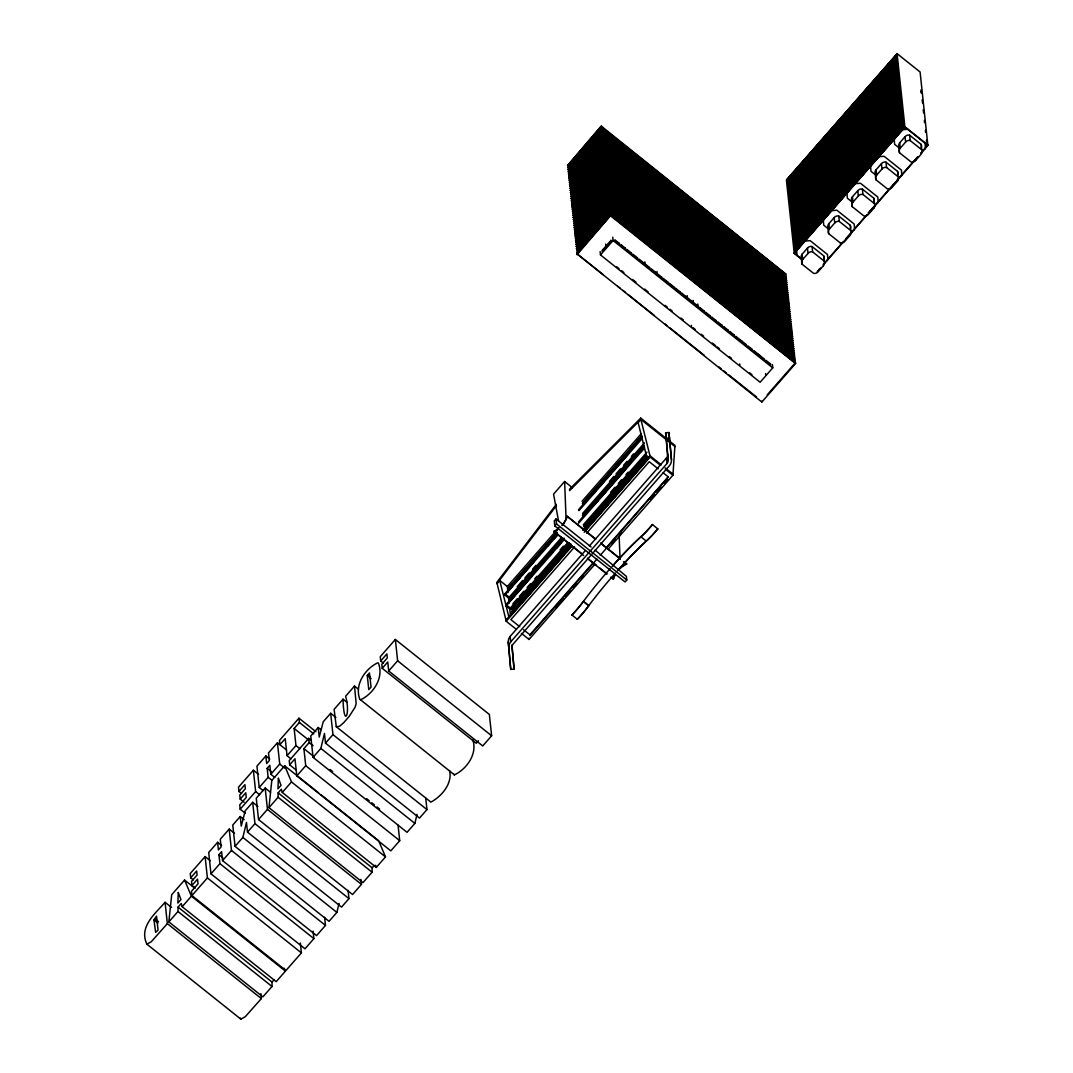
<?xml version="1.0" encoding="UTF-8"?>
<svg xmlns="http://www.w3.org/2000/svg" width="1073" height="1073" viewBox="0 0 1073 1073"><rect width="100%" height="100%" fill="white"/><g stroke="black" fill="none" stroke-linecap="round" stroke-linejoin="round"><path stroke-width="1.5" d="M274.178 979.662L272.059 982.09L271.992 986.463L262.872 996.871L168.863 921.895L177.984 911.487L178.051 907.114L181.243 903.466L182.182 906.698L276.19 981.674L285.405 971.145L284.171 968.222M374.276 865.415L372.157 867.842L372.09 872.215L362.969 882.623L268.974 807.647L278.081 797.252L278.148 792.867L281.341 789.232L282.279 792.451L376.288 867.427L385.502 856.898L378.675 840.763L321.229 794.932M367.274 675.521L368.777 689.631L371.07 687.069L369.42 672.972L367.274 675.521L371.191 678.646M615.486 572.995A109.272 23.378 -51.4 0 0 588.769 605.615L583.39 601.336A29.494 6.304 -51.4 0 1 577.77 608.471L576.791 609.625A29.494 6.304 -51.4 0 1 571.909 614.977L571.896 615.111A29.494 6.304 -51.4 0 0 576.791 609.746L577.77 608.606A29.494 6.304 -51.4 0 0 583.39 601.457A109.272 23.378 -51.4 0 1 610.108 568.703M571.909 614.977L577.274 619.255A29.494 6.304 -51.4 0 0 582.17 613.904L583.135 612.884A29.494 6.304 -51.4 0 0 588.769 605.749L583.39 601.457M608.109 549.202L672.919 475.232L674.944 445.416L640.729 418.121L569.401 489.382M168.863 921.895L171.68 894.734L184.569 880.034L195.018 888.364M268.974 807.647L271.791 780.487L284.667 765.787L318.614 792.853M339.041 903.412L336.868 912.412L329.062 921.331L235.054 846.356L242.874 837.436L246.468 822.441L247.501 832.138L341.509 907.114L348.966 898.611L348.095 890.402M417.021 814.394L414.862 823.393L407.056 832.313L313.048 757.337L320.854 748.418L324.462 733.422L325.495 743.133L419.503 818.095L426.96 809.592L425.726 798.097M153.962 919.95L156.551 916.114L158.053 930.143L155.625 932.37L153.962 919.95L157.879 923.062M556.337 504.323L496.839 582.357L506.215 621.267L516.354 629.355M556.471 505.598L496.973 583.618L499.736 580.466L507.341 586.529L507.972 592.35M601.282 126.131L567.563 165.604L601.282 126.131L786.133 274.366L601.376 127.016M601.51 128.21L567.791 167.683L601.51 128.21L786.348 276.445L601.604 129.095M601.725 130.276L568.019 169.749L601.725 130.276L786.576 278.511L601.819 131.161M601.953 132.355L568.234 171.828L601.953 132.355L786.791 280.589L602.047 133.24M602.168 134.42L568.462 173.893L602.168 134.42L787.019 282.655L602.261 135.305M602.396 136.486L568.677 175.959L602.396 136.486L787.233 284.721L602.49 137.384M602.61 138.565L568.905 178.038L602.61 138.565L787.461 286.799L602.704 139.45M602.838 140.63L569.119 180.103L602.838 140.63L787.676 288.865L602.932 141.529M603.053 142.709L569.347 182.182L603.053 142.709L787.904 290.944L603.147 143.594M603.281 144.775L569.562 184.248L603.281 144.775L788.119 293.009L603.375 145.66M603.495 146.853L569.79 186.326L603.495 146.853L788.347 295.088L603.589 147.739M603.723 148.919L570.004 188.392L603.723 148.919L788.561 297.154L603.817 149.804M603.938 150.998L570.232 190.471L603.938 150.998L788.789 299.233L604.032 151.883M604.166 153.063L570.447 192.536L604.166 153.063L789.004 301.298L604.26 153.949M604.381 155.142L570.675 194.615L604.381 155.142L789.232 303.377L604.475 156.028M604.609 157.208L570.89 196.681L604.609 157.208L789.446 305.443L604.703 158.093M604.823 159.273L571.118 198.746L604.823 159.273L789.674 307.508L604.917 160.172M605.051 161.352L571.332 200.825L605.051 161.352L789.889 309.587L605.145 162.238M605.266 163.418L571.56 202.891L605.266 163.418L790.117 311.653L605.36 164.317M605.494 165.497L571.775 204.97L605.494 165.497L790.332 313.732L605.588 166.382M605.709 167.562L572.003 207.035L605.709 167.562L790.56 315.797L605.802 168.448M605.937 169.641L572.217 209.114L605.937 169.641L790.774 317.876L606.03 170.527M606.151 171.707L572.446 211.18L606.151 171.707L791.002 319.942L606.245 172.592M606.379 173.786L572.66 213.259L606.379 173.786L791.217 322.021L606.473 174.671M606.594 175.851L572.888 215.324L606.594 175.851L791.445 324.086L606.688 176.737M606.822 177.93L573.103 217.403L606.822 177.93L791.659 326.165L606.916 178.815M607.036 179.996L573.331 219.469L607.036 179.996L791.887 328.231L607.13 180.881M607.264 182.075L573.545 221.534L607.264 182.075L792.102 330.296L607.358 182.96M607.479 184.14L573.773 223.613L607.479 184.14L792.33 332.375L607.573 185.025M607.707 186.206L573.988 225.679L607.707 186.206L792.545 334.441L607.801 187.104M607.922 188.285L574.216 227.758L607.922 188.285L792.773 336.52L608.015 189.17M608.15 190.35L574.431 229.823L608.15 190.35L792.987 338.585L608.243 191.235M608.364 192.429L574.659 231.902L608.364 192.429L793.215 340.664L608.458 193.314M608.592 194.495L574.873 233.968L608.592 194.495L793.43 342.73L608.686 195.38M608.807 196.574L575.101 236.047L608.807 196.574L793.658 344.809L608.901 197.459M609.035 198.639L575.316 238.112L609.035 198.639L793.872 346.874L609.129 199.524M609.249 200.718L575.544 240.191L609.249 200.718L794.1 348.953L609.343 201.603M609.477 202.784L575.758 242.257L609.477 202.784L794.315 351.019L609.571 203.669M609.692 204.863L575.986 244.336L609.692 204.863L794.543 353.097L609.786 205.748M609.92 206.928L576.201 246.401L609.92 206.928L794.758 355.163L610.014 207.813M610.135 208.994L576.429 248.467L610.135 208.994L794.986 357.229L610.229 209.892M610.363 211.073L576.644 250.546L610.363 211.073L795.2 359.307L610.457 211.958M610.577 213.138L576.872 252.611L610.577 213.138L795.428 361.373L610.671 214.037M576.992 253.805L610.805 215.217L795.643 363.452L761.843 402.04L576.992 253.805L603.2 274.701M577.086 254.69L610.805 215.217M772.412 364.565L772.761 367.851L760.14 382.256L600.478 254.918L613.099 240.513L612.75 237.227M258.58 774.384L253.362 770.226L238.501 787.18L238.957 791.458L241.559 793.537M269.779 759.08L265.849 755.955L256.943 766.135L259.223 787.475L263.14 790.6M286.585 750.027L277.438 742.744L268.518 752.911L269.336 760.542L266.667 763.587L265.849 755.955M315.931 731.719L298.951 718.186L279.476 740.424L279.932 744.689L285.217 738.653L287.041 755.714L290.957 758.839M238.957 791.458L244.899 784.671L245.341 788.709L239.762 795.066L240.204 799.13L244.121 802.255M299.877 748.659L295.96 745.534L294.136 728.473L299.407 722.451L298.951 718.186M240.204 799.13L245.771 792.773L246.267 797.467L239.722 804.924L240.178 809.203L245.409 813.361M272.059 780.42L268.143 777.295L267.177 768.335L269.846 765.29L270.798 774.25L274.715 777.375M921.385 152.943L927.85 145.378L920.098 71.998L897.082 53.65L786.402 179.969L794.261 253.416L802 259.599M896.331 54.911L787.22 179.432L896.344 54.897L904.07 127.794L888.726 145.311L880.866 72.615L888.605 145.499L873.046 163.029L865.16 90.494M896.76 58.841L787.649 183.362L896.626 58.921M240.178 809.203L255.642 791.552L253.362 770.226M259.223 787.475L268.143 777.295M270.798 774.25L279.718 764.083L277.438 742.744M287.041 755.714L295.96 745.534M834.714 132.033L819.249 149.751M865.991 96.275L896.948 61.067M788.159 187.373L897.269 62.851L788.279 187.292M788.494 189.264L897.471 64.809L881.791 82.527M171.6 907.49L165.068 902.286C155.035 913.914 138.685 926.723 146.88 944.186L240.875 1019.162L245.301 1016.668L261.356 998.601L260.833 993.665M210.335 860.747L205.117 856.576L190.256 873.543L190.712 877.821L193.314 879.9M221.534 845.444L217.618 842.318L208.698 852.499L210.979 873.838L304.987 948.8L313.893 938.634L313.101 931.163M234.424 833.265L229.193 829.094L220.273 839.274L221.092 846.905L218.423 849.95L217.618 842.318M244.148 819.624L240.231 816.499L232.774 825.016L235.054 846.356M257.896 806.453L252.678 802.296L245.221 810.799L241.251 826.116L240.231 816.499M270.396 792.196L265.179 788.038L256.259 798.205L258.539 819.544L352.548 894.52L361.467 884.353L360.93 879.417M311.318 740.424L308.716 738.345L289.227 760.583L289.683 764.848L296.215 770.052M320.827 729.573L318.225 727.494L310.768 735.998L313.048 757.337M335.889 717.448L330.672 713.277L323.214 721.794L319.244 737.097L318.225 727.494M346.955 702.292L343.038 699.167L334.119 709.347L336.265 726.716L430.877 802.121C441.486 796.488 452.739 783.585 449.533 770.508M358.436 689.188L354.519 686.063L345.6 696.243C350.737 713.532 343.816 729.452 343.038 699.167M478.451 740.759L476.251 743.281L382.243 668.305L387.755 662.014L388.708 670.987L482.716 745.963L491.635 735.783L489.355 714.444L395.347 639.468L380.244 656.703L380.7 660.968L383.316 663.06M788.575 191.302L897.685 66.781L788.601 191.048M851.251 121.92L897.779 68.927M190.712 877.821L196.654 871.021L197.097 875.072L191.517 881.429L191.96 885.48L194.562 887.572M289.683 764.848L294.981 758.812L296.805 775.873L390.813 850.849L399.719 840.669L398.07 825.164M399.719 840.669L305.725 765.706L303.9 748.632L309.172 742.61L308.716 738.345M380.7 660.968L386.884 653.913L387.313 657.964L381.814 664.241L382.243 668.305M789.004 195.232L898.101 70.711L789.124 195.152M851.56 126.037L836.095 143.755M789.205 197.204L898.316 72.669L882.838 90.28M852.083 129.793L883.039 94.585M898.852 78.49L789.741 203.025L898.839 78.758M191.96 885.48L197.526 879.136L198.022 883.817L191.477 891.287L191.946 895.566L285.941 970.529L301.406 952.891L300.346 943.046M313.893 938.634L219.898 863.658L218.932 854.698L221.601 851.654L222.554 860.613L316.562 935.589L325.481 925.409L324.609 917.2M836.806 151.695L821.127 169.413M883.575 98.327L868.097 115.924M790.05 205.064L899.161 80.542M790.573 208.806L806.051 191.209M837.342 155.437L883.884 102.445M899.697 86.363L790.586 210.885L899.67 86.618M165.068 902.286L167.348 923.625L151.306 941.705L146.88 944.186M182.182 906.698L191.396 896.17L184.569 880.034M191.946 895.566L207.397 877.915L205.117 856.576M210.979 873.838L219.898 863.658M222.554 860.613L231.473 850.433L229.193 829.094M247.501 832.138L254.958 823.635L252.678 802.296M258.539 819.544L267.459 809.377L265.179 788.038M282.279 792.451L291.494 781.935L284.667 765.787M296.805 775.873L305.725 765.706M325.495 743.133L332.952 734.616L330.672 713.277M388.708 670.987L397.627 660.807L395.347 639.468M822.066 177.353L806.386 195.058M837.651 159.555L822.186 177.273M790.895 212.923L899.992 88.402M791.096 214.895L900.207 90.36L791.123 214.627M838.174 163.297L869.13 128.103M791.311 216.853L900.421 92.332L884.742 110.05M900.529 94.223L791.431 218.744L900.515 94.478M822.897 185.213L807.218 202.931M900.837 96.262L791.726 220.797M572.352 487.679L564.626 481.509L553.561 494.143L558.631 521.398M900.958 98.153L791.954 222.5M791.941 222.755L901.052 98.233M807.741 206.928L792.276 224.646M823.434 188.955L854.39 153.747M792.142 224.726L901.253 100.191L885.788 117.909M901.374 102.083L792.263 226.618L901.36 102.351M808.157 210.858L792.478 228.576L901.682 104.121M823.742 193.073L808.277 210.777M901.789 106.012L792.692 230.547L901.776 106.281M808.573 214.788L793.108 232.506M824.292 196.922L808.693 214.721M886.513 125.849L870.833 143.567M902.219 109.942L793.108 234.477L902.192 110.211M809.002 218.731L793.323 236.436L902.514 111.981M902.634 113.872L793.524 238.407L902.621 114.14M809.538 222.58L793.953 240.365M809.525 222.473L825.003 204.863M887.358 133.709L871.893 151.414M794.033 242.418L903.144 117.882L794.06 242.149M809.833 226.591L794.369 244.295M640.729 418.121L640.863 419.395L638.1 422.547L647.207 458.922M794.463 246.347L903.573 121.812L794.476 246.079M591.129 546.989L555.988 518.956L554.272 520.901L554.808 525.918L625.063 581.942L626.78 579.997L626.391 576.389L595.046 550.114M825.848 212.736L794.785 248.118M794.878 250.277L903.989 125.742L794.905 250.009M554.808 525.918L556.525 523.959L555.988 518.956M849.548 108.534L857.22 181.082L841.956 198.679M865.375 90.481L872.899 163.378L857.555 180.894L849.695 108.199M794.261 253.416L904.928 127.097L897.082 53.65M507.341 586.529L558.953 527.621M582.009 501.306L641.305 433.626M557.222 532.449L508.83 587.602L557.142 532.382M641.694 435.893L582.398 503.559L641.775 435.946M812.073 246.522A4.319 4.131 -6.1 0 0 807.513 248.078L802.148 254.14L802.711 259.505A4.909 4.681 -6.1 0 0 801.947 264.092L813.522 273.307A4.319 4.131 -6.1 0 0 818.082 271.764L823.447 265.702M840.213 242.847L828.651 233.632L828.088 228.267A4.909 4.681 -6.1 0 1 828.852 223.707L834.164 217.604L834.727 222.969L829.402 229.059A4.909 4.681 -6.1 0 0 828.638 233.646M873.73 208.269A4.909 4.681 -6.1 0 0 874.522 203.696L873.932 198.344L862.37 189.13A4.319 4.131 -6.1 0 0 857.81 190.659L852.445 196.721L853.022 202.086A4.909 4.681 -6.1 0 0 852.257 206.687L863.832 215.888A4.319 4.131 -6.1 0 0 868.392 214.359L873.757 208.283M897.363 181.31A4.909 4.681 -6.1 0 0 898.141 176.737L897.551 171.385L886.003 162.171A4.319 4.131 -6.1 0 0 881.443 163.7L876.078 169.762L876.641 175.127A4.909 4.681 -6.1 0 0 875.876 179.714L887.451 188.928A4.319 4.131 -6.1 0 0 892.012 187.386L897.377 181.324M899.523 152.742L898.959 147.377A4.909 4.681 -6.1 0 1 899.724 142.816L905.035 136.714L905.599 142.079L900.274 148.168A4.909 4.681 -6.1 0 0 899.509 152.755L911.084 161.956A4.319 4.131 -6.1 0 0 915.645 160.427M561.595 537.466L508.562 597.983L504.967 595.113L504.82 593.838L557.531 533.683M578.401 509.863L642.083 437.18M509.112 590.137L512.478 586.381M515.697 582.626L520.164 577.609M522.283 575.101L534.354 561.259M547.538 546.211L549.725 543.703M554.124 538.7L557.504 534.998M593.664 493.634L595.931 491.139M600.25 486.123L603.616 482.367M606.835 478.598L611.302 473.595M613.421 471.087L628.791 453.477M504.967 595.113L557.987 534.595M578.977 510.641L641.936 438.777M802.711 259.505L808.049 253.416A4.319 4.131 -6.1 0 1 812.65 251.887M853.022 202.086L858.36 195.997A4.319 4.131 -6.1 0 1 862.96 194.468L874.495 203.709M876.641 175.127L881.979 169.038A4.319 4.131 -6.1 0 1 886.58 167.495L898.128 176.75M517.213 586.69L522.712 580.426M524.898 577.918L529.297 572.902M532.584 569.146L535.883 565.377M609.451 481.415L613.85 476.399M616.036 473.89L620.435 468.888M623.735 465.119L627.021 461.363M631.42 456.347L633.606 453.839M582.572 513.511L644.43 442.908M562.775 538.257L509.997 598.412L562.695 538.19M582.465 515.697L643.948 445.456L582.545 515.764M567.925 542.375L509.729 608.807L506.121 605.923L505.987 604.662L564.183 538.23M578.454 521.947L644.337 446.744L644.471 448.018L578.588 523.208M510.265 600.96L514.732 595.944M516.851 593.436L532.221 575.839M549.792 555.841L553.158 552.085M556.377 548.33L560.844 543.314M594.804 504.39L598.184 500.702M601.403 496.879L605.869 491.93M607.989 489.355L625.559 469.303M640.93 451.76L643.129 449.252M506.121 605.923L564.318 539.504M512.881 603.777L517.28 598.761M519.466 596.253L523.865 591.236M527.151 587.481L530.451 583.725M534.85 578.709L537.037 576.201M560.106 549.886L563.392 546.13M610.604 492.239L615.003 487.222M618.303 483.467L621.589 479.698M625.988 474.682L628.174 472.187M583.296 524.831L646.979 452.149M569.334 542.75L511.15 609.236L569.414 542.817M583.618 526.521L646.201 455.019M583.699 526.588L646.281 455.086M570.715 544.038L511.499 611.851L570.796 544.105M506.08 619.993L571.44 545.406M584.611 530.357L649.97 455.77L640.863 419.395L569.535 490.656M511.687 614.333L517.253 608.069M528.157 595.528L532.637 590.512M534.756 588.004L564.398 554.111M566.584 551.602L571.064 546.653L567.778 550.476M585.268 530.357L616.09 495.27L613.89 497.845M619.309 491.514L623.775 486.498L620.489 490.321M625.894 483.99L647.931 458.922M511.767 614.4L513.967 611.892M528.251 595.595L532.637 590.579M534.837 588.071L562.279 556.739M585.348 530.424L608.404 504.109M627.075 482.796L631.461 477.793M633.66 475.285L647.931 458.989M506.215 621.267L572.11 546.05M584.195 532.262L650.104 457.044L649.97 455.77L661.37 464.864M574.565 546.935L510.882 619.631L519.748 626.699M586.649 533.147L649.232 461.712L658.111 468.794M818.015 270.517L817.264 271.764L819.464 269.256M823.125 264.508L842.962 242.042M845.806 238.796L866.863 214.761M868.084 213.125L895.955 181.565M897.068 180.049L917.777 156.658M920.795 153.023L927.904 145.096L904.901 126.735L794.221 253.054L801.893 259.17M823.823 264.28L866.716 215.324M868.915 212.816L916.181 158.884M915.671 160.454L921.01 154.364A4.909 4.681 -6.1 0 0 921.774 149.777L921.17 144.412L909.622 135.198A4.319 4.131 -6.1 0 0 905.062 136.74M510.748 669.418L508.817 647.582A9.228 8.812 -6.1 0 1 510.694 641.882L667.03 463.456A4.574 4.359 -6.1 0 0 668.13 460.102L665.622 432.821L668.962 432.526L671.47 459.794A9.228 8.812 -6.1 0 1 669.592 465.508L513.27 643.921A4.574 4.359 -6.1 0 0 512.156 647.287L514.088 669.123L510.748 669.418L508.24 642.137A9.228 8.812 -6.1 0 1 510.118 636.437L584.973 550.999M589.385 545.969L666.44 458.01A4.574 4.359 -6.1 0 0 667.554 454.657M593.02 562.882L529.888 634.787L523.557 629.73M605.655 548.303L668.251 476.868L663.181 472.831M529.968 635.551L596.95 559.1M600.25 555.345L668.264 477.002M555.814 607.466L563.499 598.694M565.699 596.186L570.085 591.169M573.384 587.414L576.67 583.645M581.07 578.629L583.269 576.134M611.811 543.542L615.111 539.786M619.497 534.77L621.696 532.262M650.251 499.683L654.637 494.666M656.837 492.158L661.223 487.142M664.522 483.387L667.822 479.631M521.424 633.392L529.029 639.454L594.925 564.237M767.195 394.918L795.549 362.567M652.921 534.542A29.494 6.304 -51.4 0 0 657.803 528.909L657.803 528.801A29.494 6.304 -51.4 0 1 652.907 534.434L651.941 535.588A29.494 6.304 -51.4 0 1 646.281 541.127A109.272 23.378 -51.4 0 0 618.437 569.803M665.622 432.821L666.199 438.267L669.539 437.958M360.421 699.891C373.122 694.03 384 678.015 378.554 663.449L377.911 662.738C365.209 668.6 354.331 684.614 359.777 699.194L454.429 774.867C466.54 769.22 477.646 753.984 472.804 739.847M907.731 129.323L902.755 129.726A4.641 4.426 -6.1 0 0 901.561 130.772M336.265 726.716L339.524 726.273L343.709 722.692L349.194 716.402L355.015 707.389L356.156 703.673L354.519 686.063M896.545 56.869L787.649 181.391M896.518 57.137L880.96 74.667M896.961 60.799L787.944 185.414M897.806 68.672L788.789 193.274M898.651 76.532L789.755 201.053M898.624 76.787L883.052 94.317M899.04 80.716L883.696 98.247M899.482 84.391L790.586 208.913M899.469 84.66L883.897 102.19M880.638 72.884L888.484 145.579M899.885 88.59L884.528 106.106M880.933 74.922L865.589 92.452M900.73 96.449L885.373 113.966M881.778 82.782L866.421 100.312M901.561 104.309L886.218 121.839M924.497 122.577L924.403 120.431M882.623 90.655L867.051 108.185M902.004 107.984L792.987 232.586M901.991 108.239L886.633 125.769M902.406 112.169L887.036 129.592M925.543 132.408L925.449 130.249M902.849 115.844L793.832 240.446M902.822 116.099L887.478 133.629M865.053 90.668L872.899 163.378M884.407 106.187L868.929 123.797M865.468 92.533L850.004 110.237M903.681 123.703L794.798 248.225M926.616 141.971L926.495 140.08M903.667 123.972L888.095 141.502M884.715 110.304L869.371 127.835M904.928 127.097L927.85 145.378M865.777 96.65L850.205 114.181M903.989 127.714L896.424 54.978M885.145 114.234L869.787 131.764M866.193 100.58L850.835 118.097M885.56 118.164L869.988 135.694M909.622 135.198L910.199 140.563L921.747 149.777M885.976 122.107L870.632 139.624M867.038 108.44L851.68 125.957M886.821 129.967L871.464 147.484M867.869 116.3L852.512 133.83M917.039 157.905L916.946 157.825A4.641 4.426 -6.1 0 0 917.75 157.074M887.679 137.572L903.359 119.854L794.248 244.376M887.666 137.827L872.309 155.344M849.789 108.266L857.22 181.082M899.563 148.248L894.6 144.305L894.238 139.597A5.298 5.07 -6.1 0 1 895.003 138.256M868.714 124.16L853.343 141.582M849.762 110.506L834.405 127.915M888.082 141.757L872.725 159.287M850.178 114.435L834.834 131.952M869.667 131.845L854.188 149.442M850.715 118.178L835.237 135.788M869.975 135.963L854.618 153.479M851.023 122.295L835.451 139.825M870.498 139.705L855.033 157.302M870.807 143.822L855.463 161.339M851.868 130.155L836.296 147.685M871.236 147.752L855.878 165.282M852.284 134.098L836.927 151.615M871.652 151.682L856.08 169.212M872.067 155.612L856.723 173.142M834.204 126.064L841.849 198.867L826.371 216.478M834.083 126.145L841.728 198.948M853.129 141.958L837.772 159.475M834.177 128.291L818.82 145.821M872.604 159.354L856.925 177.072M853.96 149.818L838.617 167.334M835.022 136.15L819.665 153.68M835.438 140.094L820.08 157.61M854.805 157.677L839.435 175.1M875.93 175.207L870.981 171.264L870.619 166.556A5.298 5.07 -6.1 0 1 871.37 165.215M835.854 144.023L820.496 161.433M855.221 161.607L839.877 179.137M836.283 147.953L805.34 183.268M855.758 165.363L840.28 182.96M856.066 169.48L840.709 186.997M837.114 155.813L821.556 173.343M856.603 173.222L841.125 190.82M802.819 161.647L810.786 234.263L826.143 216.746L818.619 143.849M818.592 146.089L803.234 163.606M856.911 177.34L841.554 194.857M837.959 163.673L822.387 181.203M819.007 150.019L803.436 167.549M838.375 167.603L823.031 185.133M819.437 153.949L804.079 171.465M819.96 157.691L804.281 175.409M839.22 175.476L823.863 192.992M820.268 161.808L804.911 179.339M839.757 179.218L824.279 196.815M840.065 183.335L824.708 200.852M821.113 169.668L805.756 187.198M840.481 187.265L825.124 204.782M821.529 173.598L806.172 191.128M840.897 191.195L825.539 208.618M802.792 161.902L810.558 234.531L795.106 251.981L787.354 179.352L794.999 252.168M852.311 202.18L847.362 198.223L846.999 193.516A5.298 5.07 -6.1 0 1 847.75 192.174M803.114 163.686L787.636 181.283M841.326 195.125L825.969 212.655M822.374 181.471L807.017 198.988M803.422 167.804L788.065 185.334M803.959 171.546L788.481 189.156M823.206 189.331L807.862 206.848M804.267 175.664L788.91 193.194M804.683 179.593L789.326 197.124M805.099 183.537L789.741 200.946M824.466 201.12L809.122 218.651M805.528 187.467L790.171 204.983M834.19 217.618A4.319 4.131 -6.1 0 1 838.764 216.062L850.299 225.303L850.876 230.668A4.909 4.681 -6.1 0 1 850.111 235.228L844.8 241.345A4.319 4.131 -6.1 0 1 840.199 242.874M825.311 208.98L809.954 226.51M806.36 195.326L791.016 212.843M838.751 216.089L839.327 221.454L850.876 230.668M806.896 199.068L791.431 216.773M826.17 216.585L818.525 143.782M807.204 203.186L791.847 220.716M828.691 229.139L823.729 225.196L823.367 220.488A5.298 5.07 -6.1 0 1 824.131 219.147M810.584 234.383L802.939 161.567M824.198 261.128L823.621 255.763L812.073 246.549L812.637 251.914L824.198 261.128A4.909 4.681 -6.1 0 1 823.434 265.688M610.899 216.102L795.643 363.452M613.099 240.513L772.761 367.851M616.707 266.801L618.96 268.599M621.629 270.718L623.882 272.515M632.587 279.463L635.967 282.159M644.685 289.106L648.065 291.802M665.072 305.362L667.326 307.16M669.981 309.292L672.235 311.09M680.953 318.037L683.206 319.834M693.037 327.681L695.291 329.478M701.34 334.293L703.593 336.09M712.298 343.038L715.678 345.734M717.22 346.955L719.473 348.752M729.305 356.598L731.558 358.395M749.692 372.868L751.945 374.665M617.619 286.196L620.234 288.288M622.85 290.381L625.479 292.46M628.094 294.552L654.302 315.462M664.791 323.818L667.406 325.91M670.021 328.003L704.089 355.163M718.508 366.658L721.123 368.75M723.752 370.842L726.367 372.935M728.983 375.027L756.505 396.97M640.863 419.395L675.078 446.69M665.18 467.895L672.784 473.958M650.104 457.044L660.244 465.119M665.314 469.169L672.919 475.232M612.066 566.517A109.272 23.378 -51.4 0 1 640.889 536.728A29.494 6.304 -51.4 0 0 646.563 531.202L647.542 530.142A29.494 6.304 -51.4 0 0 652.424 524.509L657.803 528.909M640.889 536.728L646.281 541.127M562.145 525.126A25.135 23.995 -6.1 0 0 567.094 516.207L595.555 538.901M600.732 543.032L620.127 558.51M624.017 561.608L626.645 564.103A25.135 23.995 -6.1 0 0 618.33 570.34M567.094 516.207L595.595 539.343M600.773 543.475L620.181 558.953M624.057 562.037L626.645 564.103M556.525 523.959L626.78 579.997M558.322 528.654A25.135 23.995 -6.1 0 1 553.816 531.35L582.277 554.057M587.454 558.175L596.508 565.404M599.096 567.469L606.862 573.653M553.816 531.35L583.618 555.519M587.508 558.617L606.902 574.095M610.792 577.194L613.38 579.259A25.135 23.995 -6.1 0 1 615.365 574.551M504.82 593.838L508.428 596.709M505.987 604.662L509.595 607.533L510.346 614.655M397.627 660.807L491.635 735.783M367.65 674.743L370.252 676.822M332.952 734.616L426.96 809.592M299.407 722.451L313.772 733.905M320.854 748.418L414.862 823.393M294.136 728.473L308.501 739.927M309.172 742.61L313.088 745.735M303.9 748.632L314.335 756.961M330.001 769.462L332.617 771.541M366.564 798.62L369.179 800.699M371.795 802.778L374.397 804.857M377.012 806.95L379.627 809.029M279.718 764.083L284.949 768.241M291.494 781.935L385.502 856.898M267.177 768.335L271.093 771.46M278.148 792.867L372.157 867.842M278.081 797.252L372.09 872.215M255.642 791.552L259.559 794.677M267.459 809.377L361.467 884.353M254.958 823.635L348.966 898.611M242.874 837.436L336.868 912.412M231.473 850.433L325.481 925.409M218.932 854.698L222.849 857.823M207.397 877.915L301.406 952.891M191.396 896.17L285.405 971.145M178.051 907.114L272.059 982.09M177.984 911.487L271.992 986.463M167.348 923.625L261.356 998.601M154.579 918.568L158.496 921.694M453.785 774.156L454.429 774.867M925.06 143.138L925.422 147.846A5.298 5.07 -6.1 0 1 924.671 149.187M797.051 255.642L796.689 250.934A5.298 5.07 -6.1 0 1 797.44 249.593M240.406 1018.089L240.875 1019.162M375.657 865.281L376.288 867.427M499.736 580.466L508.843 616.841M921.117 89.783L921.479 93.083M922.176 99.695L922.539 103.008M923.236 109.62L923.598 112.92M921.13 91.125L921.331 92.989M899.697 142.803L900.274 148.168M886.003 162.171L886.566 167.536M881.402 163.673L881.979 169.038M875.903 179.714L875.327 174.349A4.909 4.681 -6.1 0 1 876.091 169.775M862.37 189.13L862.947 194.495M857.783 190.645L858.36 195.997M852.284 206.673L851.707 201.308A4.909 4.681 -6.1 0 1 852.472 196.748M828.825 223.694L829.402 229.059M807.473 248.051L808.049 253.416M801.974 264.092L801.397 258.727A4.909 4.681 -6.1 0 1 802.161 254.167M765.559 373.552L765.666 374.625M759.952 355.552L760.06 356.625L764.566 360.22L764.459 359.147L753.903 350.723L754.011 351.796L758.531 355.404L758.41 354.318M761.75 401.141L761.843 402.04M741.805 341.08L741.926 342.166L746.432 345.761L746.325 344.674L735.77 336.265L735.877 337.338L740.383 340.932L740.276 339.859M739.74 363.935L739.86 365.021M697.745 304.035L697.852 305.121M693.225 300.44L693.346 301.526M691.388 325.374L691.495 326.447M687.189 295.625L687.297 296.698M656.958 271.523L657.078 272.596M668.962 432.526L671.47 459.794M666.44 458.01L667.03 463.456M644.873 261.879L644.994 262.952M652.424 524.509L652.438 524.63A29.494 6.304 -51.4 0 1 647.542 530.25L646.563 531.309A29.494 6.304 -51.4 0 1 640.903 536.849A109.272 23.378 -51.4 0 0 613.059 565.525M605.668 244.108L605.789 245.181M600.129 251.632L600.478 254.918M613.38 579.259L613.327 578.816A25.135 23.995 -6.1 0 1 615.312 574.109M528.882 638.194L529.029 639.454M508.401 596.454L509.112 603.08M514.088 669.123L511.848 644.953M510.118 636.437L510.694 641.882M508.24 642.137L508.817 647.582M666.199 438.267L668.13 460.102M619.161 536.124L620.046 559.06M564.626 481.509L566.075 519.184M905.639 142.105A4.319 4.131 -6.1 0 1 910.199 140.536M921.197 144.412A4.909 4.681 -6.1 0 1 921.238 147.551M873.945 198.331A4.909 4.681 -6.1 0 1 873.985 201.483M834.767 222.983A4.319 4.131 -6.1 0 1 839.327 221.427M850.326 225.303A4.909 4.681 -6.1 0 1 850.366 228.442M823.648 255.75A4.909 4.681 -6.1 0 1 823.528 259.277M897.578 171.372A4.909 4.681 -6.1 0 1 897.605 174.51M804.012 242.109A4.641 4.426 -6.1 0 1 805.193 241.063L810.169 240.66L827.498 254.489L827.873 259.197A5.298 5.07 -6.1 0 1 827.109 260.538M820.55 268.022A4.641 4.426 -6.1 0 1 820.201 268.411M819.799 268.76A4.641 4.426 -6.1 0 1 819.356 269.068M830.69 211.649A4.641 4.426 -6.1 0 1 831.883 210.616L836.86 210.214L854.188 224.029L854.551 228.737A5.298 5.07 -6.1 0 1 853.786 230.078M847.227 237.576A4.641 4.426 -6.1 0 1 846.034 238.608M854.309 184.69A4.641 4.426 -6.1 0 1 855.503 183.657L860.479 183.255L877.808 197.07L878.17 201.778A5.298 5.07 -6.1 0 1 877.419 203.119M870.498 210.992A4.641 4.426 -6.1 0 1 869.667 211.649M877.942 157.731A4.641 4.426 -6.1 0 1 879.136 156.685L884.112 156.282L901.427 170.111L901.803 174.819A5.298 5.07 -6.1 0 1 901.038 176.16M894.131 184.033A4.641 4.426 -6.1 0 1 893.286 184.69M651.928 535.481A29.494 6.304 -51.4 0 1 646.268 541.02A109.272 23.378 -51.4 0 0 617.444 570.809M577.274 619.389A29.494 6.304 -51.4 0 0 582.17 614.038L583.149 612.763A29.494 6.304 -51.4 0 0 588.769 605.615M567.134 516.649A25.135 23.995 -6.1 0 1 562.185 525.555M558.362 529.096A25.135 23.995 -6.1 0 1 553.869 531.792M619.47 568.636A25.135 23.995 -6.1 0 1 620.744 567.456M622.099 566.37A25.135 23.995 -6.1 0 1 623.534 565.364M625.036 564.465A25.135 23.995 -6.1 0 1 626.605 563.66M670.893 454.362A9.228 8.812 -6.1 0 1 670.732 456.374M178.279 892.548L177.877 903.064L180.948 899.563L178.279 892.548M278.376 778.301L277.974 788.816L281.046 785.315L278.376 778.301M605.896 246.173L602.087 250.519L602.208 251.605L606.004 247.259L605.896 246.173M610.993 240.352L607.197 244.698L607.305 245.771L611.114 241.425L610.993 240.352M898.436 74.56L789.326 199.095L898.53 74.641M899.268 82.433L790.171 206.955L899.362 82.5M647.569 456.32L582.787 530.263L647.663 456.374M524.938 599.297L521.572 603.053L524.952 599.351M619.376 243.437L614.869 239.842L614.99 240.915L619.497 244.51L619.376 243.437M625.425 248.252L620.918 244.657L621.026 245.744L625.532 249.338L625.425 248.252M631.474 253.08L626.954 249.486L627.075 250.559L631.581 254.153L631.474 253.08M637.51 257.896L633.003 254.301L633.124 255.387L637.63 258.982L637.51 257.896M643.559 262.724L639.052 259.13L639.159 260.202L643.679 263.797L643.559 262.724M649.608 267.539L645.101 263.945L645.208 265.031L649.715 268.626L649.608 267.539M655.643 272.368L651.137 268.773L651.257 269.846L655.764 273.441L655.643 272.368M661.692 277.183L657.186 273.588L657.293 274.661L661.813 278.256L661.692 277.183M667.741 281.998L663.235 278.403L663.342 279.49L667.849 283.084L667.741 281.998M673.777 286.826L669.27 283.232L669.391 284.305L673.898 287.899L673.777 286.826M679.826 291.641L675.319 288.047L675.44 289.133L679.947 292.728L679.826 291.641M685.875 296.47L681.368 292.875L681.476 293.948L685.982 297.543L685.875 296.47M691.911 301.285L687.404 297.69L687.525 298.777L692.031 302.371L691.911 301.285M697.96 306.113L693.453 302.519L693.574 303.592L698.08 307.186L697.96 306.113M704.009 310.929L699.502 307.334L699.609 308.42L704.116 312.015L704.009 310.929M710.044 315.757L705.538 312.163L705.658 313.236L710.165 316.83L710.044 315.757M716.093 320.572L711.587 316.978L711.707 318.051L716.214 321.645L716.093 320.572M722.142 325.387L717.636 321.793L717.743 322.879L722.25 326.474L722.142 325.387M728.191 330.216L723.671 326.621L723.792 327.694L728.299 331.289L728.191 330.216M734.227 335.031L729.72 331.436L729.841 332.523L734.348 336.117L734.227 335.031M752.361 349.503L747.854 345.908L747.975 346.981L752.481 350.576L752.361 349.503M770.494 363.962L765.988 360.367L766.109 361.44L770.615 365.035L770.494 363.962"/></g></svg>
